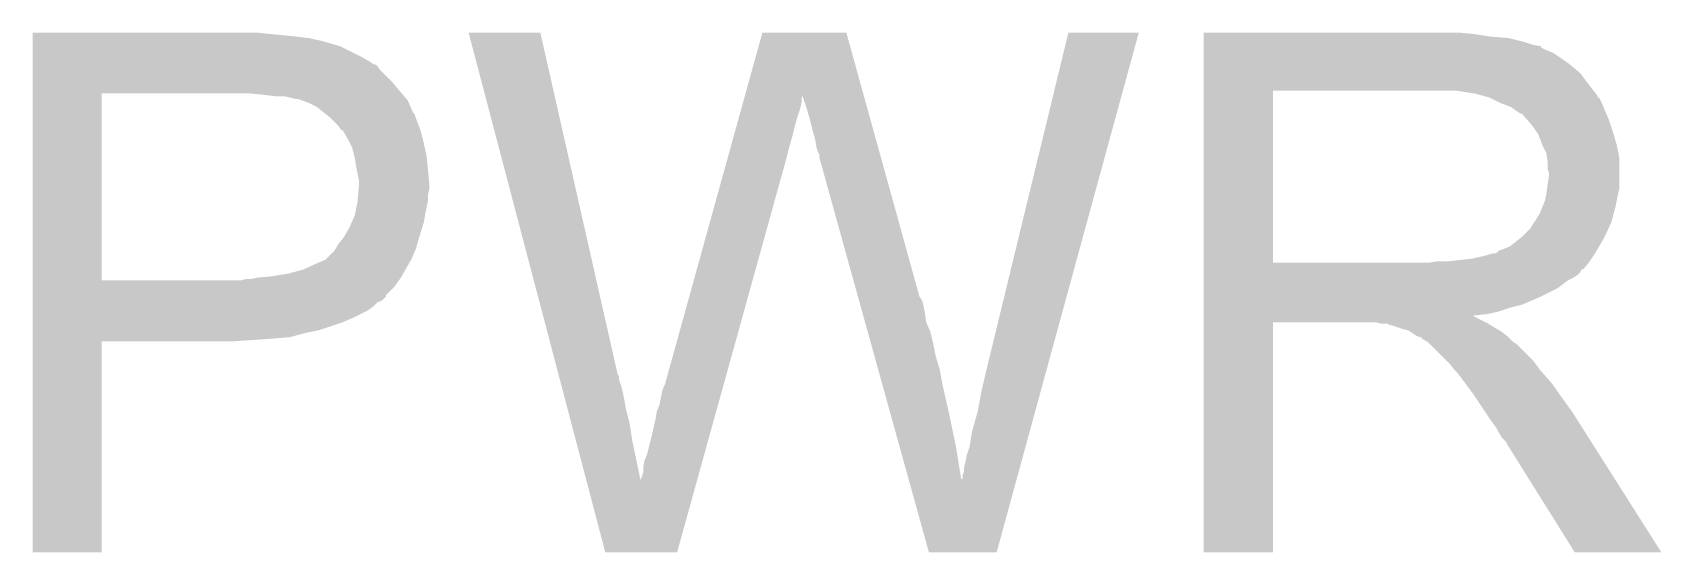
# Model space of a CAD drawing. Extents: x -1.3 to 24.2, y -3.9 to 39.2.
# Drawn here: x 11.811 to 14.867, y 1.016 to 1.991 of the extents above; entities that cross this region are included whole.
import ezdxf

# ---------------------------------------------------------------- set-up
doc = ezdxf.new("R2010")
doc.units = 0
doc.layers.add('6DOF_IMU_14_CLICK_V100_GTO', color=14, linetype='CONTINUOUS')

msp = doc.modelspace()

# ---------------------------------------------------------------- linework, layer by layer
at = {"layer": '6DOF_IMU_14_CLICK_V100_GTO'}
for points in [[(11.811022, 1.98882), (11.811024, 1.99136), (12.2555, 1.98882), (12.232638, 1.99136)], [(11.811022, 1.98374), (11.811022, 1.98882), (12.3063, 1.98374), (12.2555, 1.98882)], [(12.628912, 1.99134), (12.628906, 1.991356), (12.763504, 1.99134), (12.628906, 1.991356)], [(12.797244, 1.351278), (12.628912, 1.99134), (12.90828, 1.351278), (12.763504, 1.99134)], [(13.147006, 1.871942), (13.180074, 1.991342), (13.37061, 1.871942), (13.337544, 1.991342)], [(13.180074, 1.991342), (13.18008, 1.99136), (13.337544, 1.991342), (13.18008, 1.99136)], [(13.6017, 1.36398), (13.754112, 1.99133), (13.714618, 1.36398), (13.886174, 1.99133)], [(13.754112, 1.99133), (13.75412, 1.99136), (13.886174, 1.99133), (13.75412, 1.99136)], [(14.008122, 1.98882), (14.008124, 1.99136), (14.51356, 1.98882), (14.48562, 1.99136)], [(14.008122, 1.98374), (14.008122, 1.98882), (14.546578, 1.98374), (14.51356, 1.98882)], [(11.811022, 1.9812), (11.811022, 1.98374), (12.326622, 1.9812), (12.3063, 1.98374)], [(11.811022, 1.97866), (11.811022, 1.9812), (12.33932, 1.97866), (12.329162, 1.9812)], [(11.811022, 1.97612), (11.811022, 1.97866), (12.35202, 1.97612), (12.33932, 1.97866)], [(11.811022, 1.96596), (11.811022, 1.97612), (12.38758, 1.96596), (12.35202, 1.97612)], [(11.811022, 1.94564), (11.811022, 1.96596), (12.428218, 1.94564), (12.38758, 1.96596)], [(14.008122, 1.9812), (14.008122, 1.98374), (14.5796, 1.9812), (14.546578, 1.98374)], [(14.008122, 1.97358), (14.008122, 1.9812), (14.610078, 1.97358), (14.5796, 1.9812)], [(14.008122, 1.9685), (14.008122, 1.97358), (14.625322, 1.9685), (14.610078, 1.97358)], [(14.008122, 1.96596), (14.008122, 1.9685), (14.638022, 1.96596), (14.625322, 1.9685)], [(14.008122, 1.965936), (14.008122, 1.96596), (14.64056, 1.965936), (14.638022, 1.96596)], [(14.008122, 1.963414), (14.008122, 1.965936), (14.640576, 1.963414), (14.64056, 1.965936)], [(14.008122, 1.95834), (14.008122, 1.963414), (14.65072, 1.95834), (14.640576, 1.963414)], [(14.008122, 1.953258), (14.008122, 1.95834), (14.663422, 1.953258), (14.65072, 1.95834)], [(11.811022, 1.935478), (11.811022, 1.94564), (12.445998, 1.935478), (12.428218, 1.94564)], [(11.811022, 1.93294), (11.811022, 1.935478), (12.448544, 1.93294), (12.445998, 1.935478)], [(11.811022, 1.930396), (11.811022, 1.93294), (12.45616, 1.930396), (12.448544, 1.93294)], [(11.811022, 1.92024), (11.811022, 1.930396), (12.463782, 1.92024), (12.45616, 1.930396)], [(14.008122, 1.9431), (14.008122, 1.953258), (14.67866, 1.9431), (14.663422, 1.953258)], [(14.008122, 1.9304), (14.008122, 1.9431), (14.69644, 1.9304), (14.67866, 1.9431)], [(14.008122, 1.915158), (14.008122, 1.9304), (14.714222, 1.915158), (14.69644, 1.9304)], [(11.81102, 1.89738), (11.811022, 1.92024), (12.48664, 1.89738), (12.463782, 1.92024)], [(11.81102, 1.88214), (11.81102, 1.89738), (12.49934, 1.88214), (12.48664, 1.89738)], [(14.00812, 1.89484), (14.008122, 1.915158), (14.72946, 1.89484), (14.714222, 1.915158)], [(14.00812, 1.88214), (14.00812, 1.89484), (14.739338, 1.88214), (14.72946, 1.89484)], [(11.811012, 1.526562), (11.81102, 1.87706), (11.94054, 1.526562), (11.940562, 1.87706)], [(11.81102, 1.87706), (11.81102, 1.88214), (12.503694, 1.87706), (12.49934, 1.88214)], [(12.24534, 1.87452), (12.21994, 1.87706), (12.505872, 1.87452), (12.503694, 1.87706)], [(12.265662, 1.87198), (12.24534, 1.87452), (12.508048, 1.87198), (12.505872, 1.87452)], [(12.303762, 1.8669), (12.283442, 1.87198), (12.512402, 1.8669), (12.508048, 1.87198)], [(12.308844, 1.866898), (12.303762, 1.8669), (12.512404, 1.866898), (12.512402, 1.8669)], [(12.315618, 1.864358), (12.308844, 1.866898), (12.51458, 1.864358), (12.512404, 1.866898)], [(12.32916, 1.85928), (12.315618, 1.864358), (12.516838, 1.85928), (12.51458, 1.864358)], [(13.144202, 1.861818), (13.146312, 1.869436), (13.25372, 1.861818), (13.25372, 1.869436)], [(13.146312, 1.869436), (13.147006, 1.871942), (13.25372, 1.869436), (13.256218, 1.871942)], [(13.25626, 1.869444), (13.256218, 1.871942), (13.371302, 1.869444), (13.37061, 1.871942)], [(13.26388, 1.84658), (13.25626, 1.869444), (13.377634, 1.84658), (13.371302, 1.869444)], [(14.008112, 1.559582), (14.00812, 1.88212), (14.13764, 1.559582), (14.137642, 1.88212)], [(14.00812, 1.88212), (14.00812, 1.88214), (14.137642, 1.88212), (14.44498, 1.88214)], [(14.516102, 1.87706), (14.483082, 1.88214), (14.743288, 1.87706), (14.739338, 1.88214)], [(14.534736, 1.871978), (14.516102, 1.87706), (14.74724, 1.871978), (14.743288, 1.87706)], [(14.54404, 1.86944), (14.534736, 1.871978), (14.747264, 1.86944), (14.74724, 1.871978)], [(14.544072, 1.869424), (14.54404, 1.86944), (14.749786, 1.869424), (14.747264, 1.86944)], [(14.56436, 1.85928), (14.544072, 1.869424), (14.75486, 1.85928), (14.749786, 1.869424)], [(12.3444, 1.85166), (12.32916, 1.85928), (12.520226, 1.85166), (12.516838, 1.85928)], [(12.357098, 1.841502), (12.3444, 1.85166), (12.524742, 1.841502), (12.520226, 1.85166)], [(12.36028, 1.838956), (12.357098, 1.841502), (12.52728, 1.838956), (12.524742, 1.841502)], [(12.3698, 1.83134), (12.36028, 1.838956), (12.52982, 1.83134), (12.52728, 1.838956)], [(13.13154, 1.8161), (13.136464, 1.83388), (13.24102, 1.8161), (13.2461, 1.83388)], [(13.136464, 1.83388), (13.140686, 1.84912), (13.2461, 1.83388), (13.251178, 1.84912)], [(13.140686, 1.84912), (13.144202, 1.861818), (13.251178, 1.84912), (13.25372, 1.861818)], [(13.26896, 1.8288), (13.26388, 1.84658), (13.382558, 1.8288), (13.377634, 1.84658)], [(14.584682, 1.851658), (14.56436, 1.85928), (14.75791, 1.851658), (14.75486, 1.85928)], [(14.591454, 1.84658), (14.584682, 1.851658), (14.75994, 1.84658), (14.75791, 1.851658)], [(14.59484, 1.84404), (14.591454, 1.84658), (14.76103, 1.84404), (14.75994, 1.84658)], [(14.602464, 1.83896), (14.59484, 1.84404), (14.763206, 1.83896), (14.76103, 1.84404)], [(14.605006, 1.838954), (14.602464, 1.83896), (14.76321, 1.838954), (14.763206, 1.83896)], [(14.613892, 1.8288), (14.605006, 1.838954), (14.76756, 1.8288), (14.76321, 1.838954)], [(12.382498, 1.818642), (12.3698, 1.83134), (12.5349, 1.818642), (12.52982, 1.83134)], [(12.38504, 1.8161), (12.382498, 1.818642), (12.535748, 1.8161), (12.5349, 1.818642)], [(12.39013, 1.80848), (12.38504, 1.8161), (12.538286, 1.80848), (12.535748, 1.8161)], [(12.392666, 1.808468), (12.39013, 1.80848), (12.53829, 1.808468), (12.538286, 1.80848)], [(12.395564, 1.8034), (12.392666, 1.808468), (12.539978, 1.8034), (12.53829, 1.808468)], [(12.40282, 1.7907), (12.395564, 1.8034), (12.543156, 1.7907), (12.539978, 1.8034)], [(13.125912, 1.79578), (13.13154, 1.8161), (13.23594, 1.79578), (13.24102, 1.8161)], [(13.27404, 1.80848), (13.26896, 1.8288), (13.388184, 1.80848), (13.382558, 1.8288)], [(13.27912, 1.790702), (13.27404, 1.80848), (13.393108, 1.790702), (13.388184, 1.80848)], [(14.62278, 1.818642), (14.613892, 1.8288), (14.770946, 1.818642), (14.76756, 1.8288)], [(14.631852, 1.80594), (14.62278, 1.818642), (14.77518, 1.80594), (14.770946, 1.818642)], [(14.63548, 1.80086), (14.631852, 1.80594), (14.776706, 1.80086), (14.77518, 1.80594)], [(12.406632, 1.78308), (12.40282, 1.7907), (12.54506, 1.78308), (12.543156, 1.7907)], [(12.410442, 1.775458), (12.406632, 1.78308), (12.546754, 1.775458), (12.54506, 1.78308)], [(12.414252, 1.760218), (12.410442, 1.775458), (12.55014, 1.760218), (12.546754, 1.775458)], [(13.115362, 1.75768), (13.120988, 1.778), (13.22578, 1.75768), (13.23086, 1.778)], [(13.120988, 1.778), (13.125912, 1.79578), (13.23086, 1.778), (13.23594, 1.79578)], [(13.28166, 1.77546), (13.27912, 1.790702), (13.397328, 1.77546), (13.393108, 1.790702)], [(13.2842, 1.767842), (13.28166, 1.77546), (13.399438, 1.767842), (13.397328, 1.77546)], [(14.6431, 1.780542), (14.63548, 1.80086), (14.7828, 1.780542), (14.776706, 1.80086)], [(14.6431, 1.78054), (14.6431, 1.780542), (14.782802, 1.78054), (14.7828, 1.780542)], [(14.65072, 1.765296), (14.6431, 1.78054), (14.78585, 1.765296), (14.782802, 1.78054)], [(12.41552, 1.75514), (12.414252, 1.760218), (12.550648, 1.75514), (12.55014, 1.760218)], [(12.41806, 1.7399), (12.41552, 1.75514), (12.552172, 1.7399), (12.550648, 1.75514)], [(12.997182, 1.330962), (13.115362, 1.75768), (13.107398, 1.330962), (13.22578, 1.75768)], [(13.286738, 1.762764), (13.2842, 1.767842), (13.400844, 1.762764), (13.399438, 1.767842)], [(13.28674, 1.757682), (13.286738, 1.762764), (13.402252, 1.757682), (13.400844, 1.762764)], [(13.359316, 1.496056), (13.28674, 1.757682), (13.474702, 1.496056), (13.402252, 1.757682)], [(14.652172, 1.755138), (14.65072, 1.765296), (14.78788, 1.755138), (14.78585, 1.765296)], [(14.65326, 1.747518), (14.652172, 1.755138), (14.78788, 1.747518), (14.78788, 1.755138)], [(14.653262, 1.734818), (14.65326, 1.747518), (14.78788, 1.734818), (14.78788, 1.747518)], [(12.419076, 1.73482), (12.41806, 1.7399), (12.55268, 1.73482), (12.552172, 1.7399)], [(12.42314, 1.714498), (12.419076, 1.73482), (12.554528, 1.714498), (12.55268, 1.73482)], [(12.42314, 1.706882), (12.42314, 1.714498), (12.55522, 1.706882), (12.554528, 1.714498)], [(14.65217, 1.699258), (14.6558, 1.72466), (14.78788, 1.699258), (14.78788, 1.72466)], [(14.6558, 1.727196), (14.653262, 1.734818), (14.78788, 1.727196), (14.78788, 1.734818)], [(14.6558, 1.72466), (14.6558, 1.727196), (14.78788, 1.72466), (14.78788, 1.727196)], [(12.42081, 1.676398), (12.421658, 1.686558), (12.55268, 1.676398), (12.55268, 1.686558)], [(12.421658, 1.686558), (12.422504, 1.696718), (12.55268, 1.686558), (12.55522, 1.696718)], [(12.422504, 1.696718), (12.42314, 1.70434), (12.55522, 1.696718), (12.55522, 1.70434)], [(12.42314, 1.70434), (12.42314, 1.706882), (12.55522, 1.70434), (12.55522, 1.706882)], [(14.648178, 1.676398), (14.650718, 1.6891), (14.782798, 1.676398), (14.78534, 1.6891)], [(14.650718, 1.6891), (14.65072, 1.689102), (14.78534, 1.6891), (14.78534, 1.689102)], [(14.65072, 1.689102), (14.65217, 1.699258), (14.78534, 1.689102), (14.78788, 1.699258)], [(12.415518, 1.648458), (12.416026, 1.651), (12.547176, 1.648458), (12.5476, 1.651)], [(12.416026, 1.651), (12.4206, 1.673858), (12.5476, 1.651), (12.55217, 1.673858)], [(12.4206, 1.673858), (12.42081, 1.676398), (12.55217, 1.673858), (12.55268, 1.676398)], [(14.63294, 1.643378), (14.638018, 1.650998), (14.774718, 1.643378), (14.776796, 1.650998)], [(14.638018, 1.650998), (14.643098, 1.6637), (14.776796, 1.650998), (14.78026, 1.6637)], [(14.643098, 1.6637), (14.648178, 1.676398), (14.78026, 1.6637), (14.782798, 1.676398)], [(12.3952, 1.607822), (12.40536, 1.6256), (12.536462, 1.607822), (12.541934, 1.6256)], [(12.40536, 1.6256), (12.409874, 1.635758), (12.541934, 1.6256), (12.54506, 1.635758)], [(12.409874, 1.635758), (12.415518, 1.648458), (12.54506, 1.635758), (12.547176, 1.648458)], [(14.607538, 1.610358), (14.620238, 1.623058), (14.761092, 1.610358), (14.766866, 1.623058)], [(14.620238, 1.623058), (14.627858, 1.635758), (14.766866, 1.623058), (14.77264, 1.635758)], [(14.627858, 1.635758), (14.630398, 1.6383), (14.77264, 1.635758), (14.773332, 1.6383)], [(14.630398, 1.6383), (14.63294, 1.643378), (14.773332, 1.6383), (14.774718, 1.643378)], [(12.378942, 1.584958), (12.385038, 1.595118), (12.52982, 1.584958), (12.532722, 1.595118)], [(12.385038, 1.595118), (12.391134, 1.60274), (12.532722, 1.595118), (12.5349, 1.60274)], [(12.391134, 1.60274), (12.3952, 1.607822), (12.5349, 1.60274), (12.536462, 1.607822)], [(14.569442, 1.58496), (14.582138, 1.59004), (14.746606, 1.58496), (14.749568, 1.59004)], [(14.582138, 1.59004), (14.604364, 1.60782), (14.749568, 1.59004), (14.75994, 1.60782)], [(14.604364, 1.60782), (14.607538, 1.610358), (14.75994, 1.60782), (14.761092, 1.610358)], [(12.319, 1.546858), (12.34694, 1.55956), (12.510588, 1.546858), (12.517846, 1.55956)], [(12.34694, 1.55956), (12.359636, 1.56464), (12.517846, 1.55956), (12.520748, 1.56464)], [(12.359636, 1.56464), (12.362174, 1.567178), (12.520748, 1.56464), (12.5222, 1.567178)], [(12.362174, 1.567178), (12.377418, 1.582418), (12.5222, 1.567178), (12.52873, 1.582418)], [(12.377418, 1.582418), (12.378942, 1.584958), (12.52873, 1.582418), (12.52982, 1.584958)], [(14.008112, 1.55956), (14.008112, 1.559582), (14.429738, 1.55956), (14.13764, 1.559582)], [(14.008112, 1.5494), (14.008112, 1.55956), (14.72184, 1.5494), (14.729968, 1.55956)], [(14.429738, 1.55956), (14.444978, 1.5621), (14.729968, 1.55956), (14.732, 1.5621)], [(14.465298, 1.5621), (14.511018, 1.56718), (14.732, 1.5621), (14.735386, 1.56718)], [(14.511018, 1.56718), (14.533882, 1.57226), (14.735386, 1.56718), (14.738774, 1.57226)], [(14.533882, 1.57226), (14.551656, 1.57734), (14.738774, 1.57226), (14.742162, 1.57734)], [(14.556734, 1.57734), (14.561818, 1.582416), (14.742162, 1.57734), (14.745122, 1.582416)], [(14.561818, 1.582416), (14.569442, 1.58496), (14.745122, 1.582416), (14.746606, 1.58496)], [(12.202158, 1.52654), (12.212318, 1.52908), (12.498252, 1.52654), (12.500066, 1.52908)], [(12.222478, 1.52908), (12.23263, 1.531618), (12.500066, 1.52908), (12.50188, 1.531618)], [(12.23263, 1.531618), (12.23264, 1.53162), (12.50188, 1.531618), (12.50188, 1.53162)], [(12.23264, 1.53162), (12.260582, 1.53416), (12.50188, 1.53162), (12.503332, 1.53416)], [(12.260582, 1.53416), (12.29106, 1.53924), (12.503332, 1.53416), (12.506234, 1.53924)], [(12.29106, 1.53924), (12.319, 1.546858), (12.506234, 1.53924), (12.510588, 1.546858)], [(14.008112, 1.54686), (14.008112, 1.5494), (14.719296, 1.54686), (14.72184, 1.5494)], [(14.008112, 1.546844), (14.008112, 1.54686), (14.716754, 1.546844), (14.719296, 1.54686)], [(14.008112, 1.541782), (14.008112, 1.546844), (14.714218, 1.541782), (14.716754, 1.546844)], [(14.008112, 1.5367), (14.008112, 1.541782), (14.70914, 1.5367), (14.714218, 1.541782)], [(14.008112, 1.53162), (14.008112, 1.5367), (14.701518, 1.53162), (14.70914, 1.5367)], [(14.008112, 1.526538), (14.008112, 1.53162), (14.691362, 1.526538), (14.701518, 1.53162)], [(11.81101, 1.498596), (11.811012, 1.513838), (12.47394, 1.498596), (12.489178, 1.513838)], [(11.81101, 1.496054), (11.81101, 1.498596), (12.473934, 1.496054), (12.47394, 1.498596)], [(11.811012, 1.52654), (11.811012, 1.526562), (12.202158, 1.52654), (11.94054, 1.526562)], [(11.811012, 1.513838), (11.811012, 1.52654), (12.489178, 1.513838), (12.498252, 1.52654)], [(14.00811, 1.49606), (14.008112, 1.5113), (14.64056, 1.49606), (14.671038, 1.5113)], [(14.008112, 1.5113), (14.008112, 1.526538), (14.671038, 1.5113), (14.691362, 1.526538)], [(11.81101, 1.48844), (11.81101, 1.496054), (12.466316, 1.48844), (12.473934, 1.496054)], [(11.81101, 1.485896), (11.81101, 1.48844), (12.4587, 1.485896), (12.466316, 1.48844)], [(11.81101, 1.47828), (11.81101, 1.485896), (12.451078, 1.47828), (12.4587, 1.485896)], [(11.81101, 1.47066), (11.81101, 1.47828), (12.440918, 1.47066), (12.451078, 1.47828)], [(11.81101, 1.45542), (11.81101, 1.47066), (12.41044, 1.45542), (12.440918, 1.47066)], [(13.361428, 1.48844), (13.359316, 1.496056), (13.479782, 1.48844), (13.474702, 1.496056)], [(13.364246, 1.47828), (13.361428, 1.48844), (13.48232, 1.47828), (13.479782, 1.48844)], [(13.36777, 1.46558), (13.364246, 1.47828), (13.48486, 1.46558), (13.48232, 1.47828)], [(14.00811, 1.48082), (14.00811, 1.49606), (14.604998, 1.48082), (14.64056, 1.49606)], [(14.00811, 1.47574), (14.00811, 1.48082), (14.584682, 1.47574), (14.604998, 1.48082)], [(14.00811, 1.46812), (14.00811, 1.47574), (14.561818, 1.46812), (14.584682, 1.47574)], [(14.00811, 1.46304), (14.00811, 1.46812), (14.538958, 1.46304), (14.561818, 1.46812)], [(11.81101, 1.4478), (11.81101, 1.45542), (12.39266, 1.4478), (12.41044, 1.45542)], [(11.81101, 1.43256), (11.81101, 1.4478), (12.346938, 1.43256), (12.39266, 1.4478)], [(13.372702, 1.447798), (13.36777, 1.46558), (13.487402, 1.447798), (13.48486, 1.46558)], [(13.377634, 1.430018), (13.372702, 1.447798), (13.49502, 1.430018), (13.487402, 1.447798)], [(14.0081, 1.016024), (14.00811, 1.447776), (14.137616, 1.016024), (14.13764, 1.447776)], [(14.00811, 1.460462), (14.00811, 1.46304), (14.513594, 1.460462), (14.538958, 1.46304)], [(14.00811, 1.457958), (14.00811, 1.460462), (14.516104, 1.457958), (14.513594, 1.460462)], [(14.00811, 1.4478), (14.00811, 1.457958), (14.53642, 1.4478), (14.516104, 1.457958)], [(14.00811, 1.447776), (14.00811, 1.4478), (14.13764, 1.447776), (14.330678, 1.4478)], [(14.340838, 1.44526), (14.330678, 1.4478), (14.541498, 1.44526), (14.53642, 1.4478)], [(14.356074, 1.442726), (14.353536, 1.44526), (14.545722, 1.442726), (14.541498, 1.44526)], [(14.358616, 1.44272), (14.356074, 1.442726), (14.545732, 1.44272), (14.545722, 1.442726)], [(14.381482, 1.4351), (14.358616, 1.44272), (14.558434, 1.4351), (14.545732, 1.44272)], [(11.811, 1.016024), (11.811008, 1.412216), (11.940516, 1.016024), (11.94054, 1.412216)], [(11.811008, 1.41986), (11.81101, 1.42748), (12.293598, 1.41986), (12.32154, 1.42748)], [(11.811008, 1.41732), (11.811008, 1.41986), (12.26312, 1.41732), (12.293598, 1.41986)], [(11.811008, 1.41478), (11.811008, 1.41732), (12.22756, 1.41478), (12.26312, 1.41732)], [(11.811008, 1.41224), (11.811008, 1.41478), (12.189462, 1.41224), (12.22756, 1.41478)], [(11.811008, 1.412216), (11.811008, 1.41224), (11.94054, 1.412216), (12.189462, 1.41224)], [(11.81101, 1.42748), (11.81101, 1.43256), (12.32154, 1.42748), (12.346938, 1.43256)], [(13.38327, 1.4097), (13.377634, 1.430018), (13.5001, 1.4097), (13.49502, 1.430018)], [(13.390316, 1.3843), (13.38327, 1.4097), (13.50518, 1.3843), (13.5001, 1.4097)], [(14.39164, 1.432562), (14.381482, 1.4351), (14.562664, 1.432562), (14.558434, 1.4351)], [(14.395452, 1.43002), (14.39164, 1.432562), (14.5669, 1.43002), (14.562664, 1.432562)], [(14.406876, 1.422402), (14.395452, 1.43002), (14.576424, 1.422402), (14.5669, 1.43002)], [(14.414498, 1.419862), (14.406876, 1.422402), (14.579598, 1.419862), (14.576424, 1.422402)], [(14.417016, 1.41986), (14.414498, 1.419862), (14.5796, 1.41986), (14.579598, 1.419862)], [(14.41704, 1.417332), (14.417016, 1.41986), (14.58213, 1.417332), (14.5796, 1.41986)], [(14.429738, 1.409702), (14.41704, 1.417332), (14.58976, 1.409702), (14.58213, 1.417332)], [(14.429742, 1.409698), (14.429738, 1.409702), (14.589764, 1.409698), (14.58976, 1.409702)], [(14.432282, 1.407158), (14.429742, 1.409698), (14.594838, 1.407158), (14.589764, 1.409698)], [(14.462762, 1.376678), (14.432282, 1.407158), (14.62532, 1.376678), (14.594838, 1.407158)], [(13.397362, 1.3589), (13.390316, 1.3843), (13.5128, 1.3589), (13.50518, 1.3843)], [(14.470378, 1.36906), (14.462762, 1.376678), (14.631036, 1.36906), (14.62532, 1.376678)], [(12.798582, 1.346196), (12.797244, 1.351278), (12.91082, 1.346196), (12.90828, 1.351278)], [(12.799916, 1.341118), (12.798582, 1.346196), (12.910822, 1.341118), (12.91082, 1.346196)], [(13.405112, 1.33096), (13.397362, 1.3589), (13.51788, 1.33096), (13.5128, 1.3589)], [(13.59154, 1.3208), (13.6017, 1.36398), (13.70281, 1.3208), (13.714618, 1.36398)], [(14.478, 1.358902), (14.470378, 1.36906), (14.638654, 1.358902), (14.631036, 1.36906)], [(14.48054, 1.35636), (14.478, 1.358902), (14.64056, 1.35636), (14.638654, 1.358902)], [(14.483078, 1.35382), (14.48054, 1.35636), (14.642818, 1.35382), (14.64056, 1.35636)], [(14.49832, 1.3335), (14.483078, 1.35382), (14.66088, 1.3335), (14.642818, 1.35382)], [(12.803924, 1.32588), (12.799916, 1.341118), (12.915898, 1.32588), (12.910822, 1.341118)], [(12.806596, 1.31572), (12.803924, 1.32588), (12.91844, 1.31572), (12.915898, 1.32588)], [(12.809936, 1.30302), (12.806596, 1.31572), (12.92098, 1.30302), (12.91844, 1.31572)], [(12.98702, 1.292862), (12.992102, 1.31826), (13.096828, 1.292862), (13.103874, 1.31826)], [(12.992102, 1.31826), (12.99464, 1.32588), (13.103874, 1.31826), (13.105988, 1.32588)], [(12.99464, 1.32588), (12.997182, 1.330962), (13.105988, 1.32588), (13.107398, 1.330962)], [(13.420614, 1.27508), (13.405112, 1.33096), (13.53058, 1.27508), (13.51788, 1.33096)], [(13.58392, 1.280158), (13.59154, 1.3208), (13.691696, 1.280158), (13.70281, 1.3208)], [(14.51356, 1.31318), (14.49832, 1.3335), (14.675104, 1.31318), (14.66088, 1.3335)], [(12.813944, 1.28778), (12.809936, 1.30302), (12.92352, 1.28778), (12.92098, 1.30302)], [(12.82196, 1.2573), (12.813944, 1.28778), (12.93114, 1.2573), (12.92352, 1.28778)], [(12.981942, 1.280162), (12.98702, 1.292862), (13.093304, 1.280162), (13.096828, 1.292862)], [(14.516948, 1.3081), (14.51356, 1.31318), (14.67866, 1.3081), (14.675104, 1.31318)], [(14.535574, 1.28016), (14.516948, 1.3081), (14.69898, 1.28016), (14.67866, 1.3081)], [(12.830644, 1.22428), (12.82196, 1.2573), (12.93622, 1.22428), (12.93114, 1.2573)], [(12.97178, 1.2319), (12.9794, 1.26492), (13.079914, 1.2319), (13.089076, 1.26492)], [(12.9794, 1.26492), (12.981942, 1.280162), (13.089076, 1.26492), (13.093304, 1.280162)], [(13.437524, 1.21412), (13.420614, 1.27508), (13.54328, 1.21412), (13.53058, 1.27508)], [(13.57376, 1.244602), (13.58392, 1.280158), (13.681972, 1.244602), (13.691696, 1.280158)], [(14.54404, 1.26746), (14.535574, 1.28016), (14.707038, 1.26746), (14.69898, 1.28016)], [(14.55674, 1.249682), (14.54404, 1.26746), (14.718318, 1.249682), (14.707038, 1.26746)], [(12.839998, 1.18872), (12.830644, 1.22428), (12.94384, 1.18872), (12.93622, 1.22428)], [(12.96416, 1.201422), (12.97178, 1.2319), (13.07146, 1.201422), (13.079914, 1.2319)], [(13.56868, 1.21412), (13.57376, 1.244602), (13.673636, 1.21412), (13.681972, 1.244602)], [(14.566898, 1.231902), (14.55674, 1.249682), (14.729598, 1.231902), (14.718318, 1.249682)], [(14.574518, 1.224278), (14.566898, 1.231902), (14.734436, 1.224278), (14.729598, 1.231902)], [(14.577062, 1.2192), (14.574518, 1.224278), (14.737656, 1.2192), (14.734436, 1.224278)], [(12.959082, 1.188722), (12.96416, 1.201422), (13.067936, 1.188722), (13.07146, 1.201422)], [(13.455028, 1.151018), (13.437524, 1.21412), (13.553402, 1.151018), (13.54328, 1.21412)], [(13.56106, 1.18618), (13.563602, 1.19888), (13.665996, 1.18618), (13.66947, 1.19888)], [(13.563602, 1.19888), (13.56868, 1.21412), (13.66947, 1.19888), (13.673636, 1.21412)], [(14.70406, 1.01601), (14.577062, 1.2192), (14.86657, 1.01601), (14.737656, 1.2192)], [(12.849954, 1.150862), (12.839998, 1.18872), (12.95146, 1.150862), (12.94384, 1.18872)], [(12.954, 1.158242), (12.95654, 1.165864), (13.05948, 1.158242), (13.061594, 1.165864)], [(12.95654, 1.176022), (12.959082, 1.188722), (13.064412, 1.176022), (13.067936, 1.188722)], [(12.95654, 1.165864), (12.95654, 1.176022), (13.061594, 1.165864), (13.064412, 1.176022)], [(13.555982, 1.160782), (13.55852, 1.168404), (13.659052, 1.160782), (13.661136, 1.168404)], [(13.55852, 1.176022), (13.56106, 1.18618), (13.663218, 1.176022), (13.665996, 1.18618)], [(13.55852, 1.168404), (13.55852, 1.176022), (13.661136, 1.168404), (13.663218, 1.176022)], [(12.885416, 1.016018), (12.849954, 1.150862), (13.020024, 1.016018), (13.057432, 1.150862)], [(12.95146, 1.150862), (12.951462, 1.153164), (13.057432, 1.150862), (13.058072, 1.153164)], [(12.951462, 1.153164), (12.954, 1.158242), (13.058072, 1.153164), (13.05948, 1.158242)], [(13.492476, 1.016018), (13.455028, 1.151018), (13.619464, 1.016018), (13.656382, 1.151018)], [(13.553402, 1.151018), (13.553446, 1.153166), (13.656382, 1.151018), (13.656968, 1.153166)], [(13.553446, 1.153166), (13.55598, 1.155704), (13.656968, 1.153166), (13.657662, 1.155704)], [(13.55598, 1.155704), (13.555982, 1.160782), (13.657662, 1.155704), (13.659052, 1.160782)], [(11.940516, 1.016), (11.811, 1.016024), (11.940516, 1.016), (11.940516, 1.016024)], [(13.02002, 1.016), (12.885416, 1.016018), (13.02002, 1.016), (13.020024, 1.016018)], [(13.61946, 1.016), (13.492476, 1.016018), (13.61946, 1.016), (13.619464, 1.016018)], [(14.137616, 1.016), (14.0081, 1.016024), (14.137616, 1.016), (14.137616, 1.016024)], [(14.866576, 1.016), (14.86657, 1.01601), (14.866576, 1.016), (14.70406, 1.01601)]]:
    msp.add_solid(points, dxfattribs=at)

doc.saveas('drawing.dxf')
